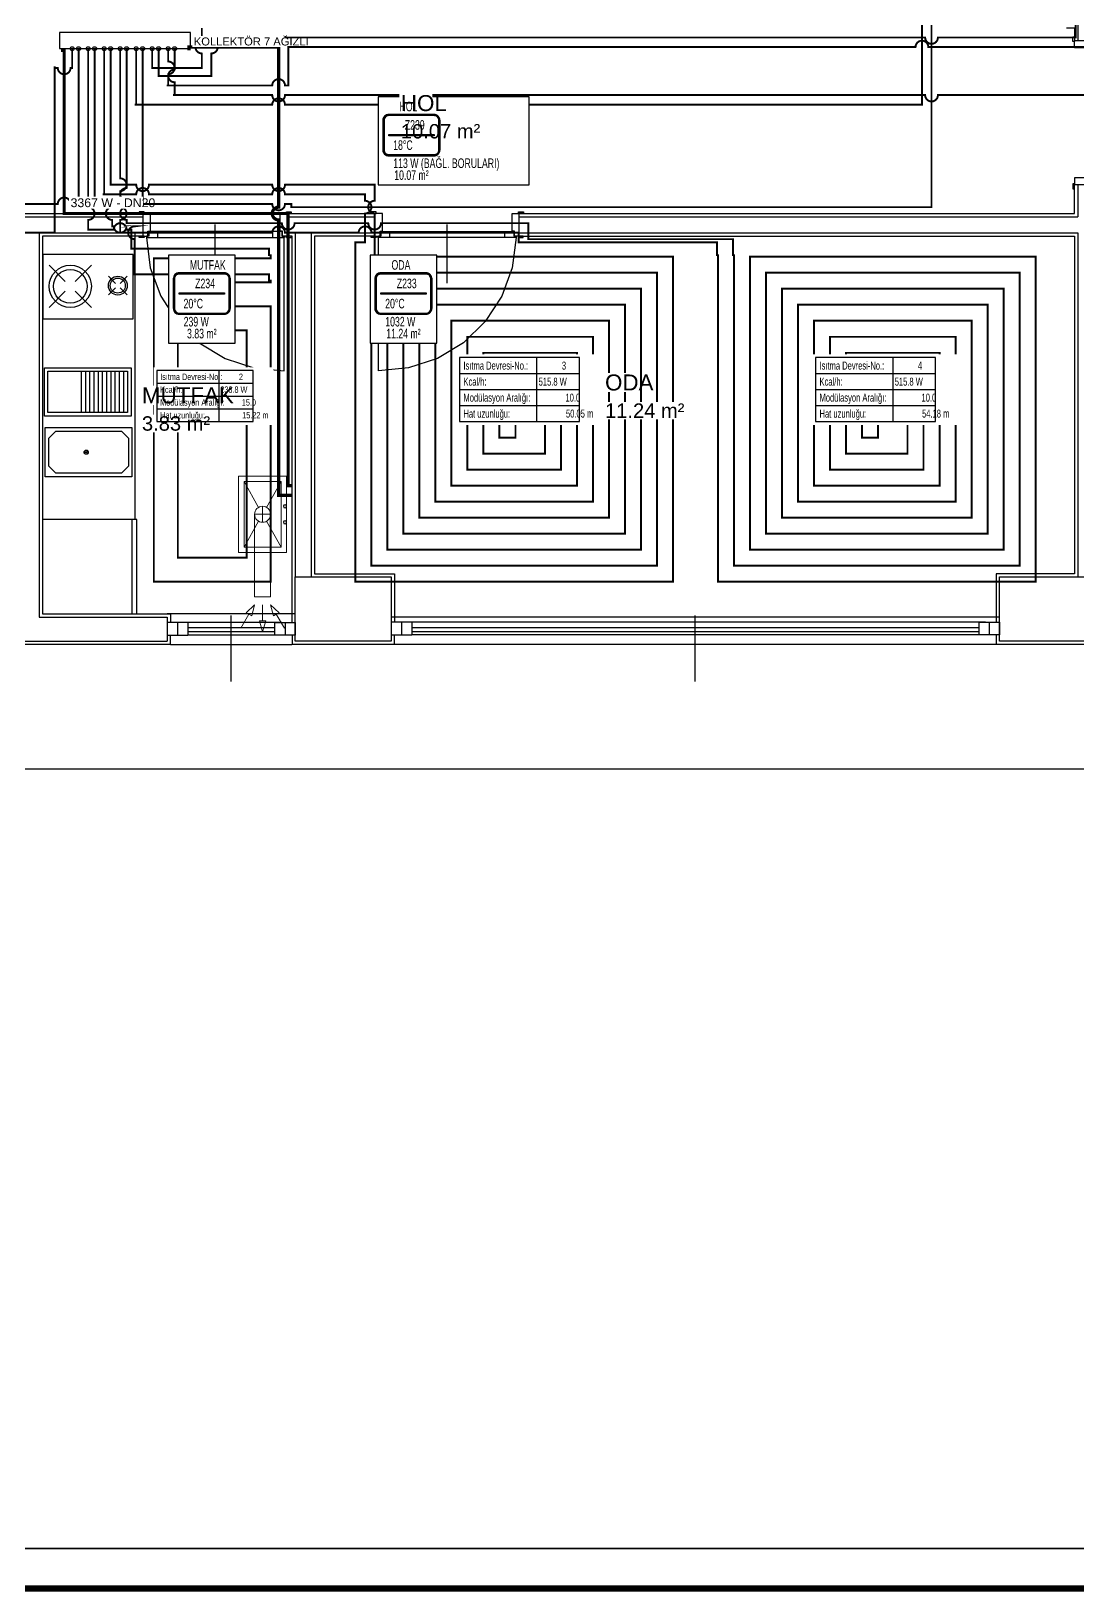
# Model space of a CAD drawing. Header units: centimetres. Extents: x -3952 to 26292, y -15092 to -10712.
# Drawn here: x 13912 to 14566, y -15052 to -14077 of the extents above; entities that cross this region are included whole.
import ezdxf
from ezdxf.enums import TextEntityAlignment as Align

# ---------------------------------------------------------------- set-up
doc = ezdxf.new("R2010")
doc.units = ezdxf.units.CM
doc.linetypes.add('ISITMA DONUS HATTI', pattern=[26, 20, -6])
for name, color, linetype in [('MD-YUK-BIRIMI', 7, 'Continuous'), ('MIMARI', 8, 'Continuous'), ('MIMARI-KOLON', 8, 'Continuous'), ('MIMARI-YAZI', 8, 'Continuous'), ('MTY-ISIKAYBIMAHAL', 2, 'Continuous'), ('MTY-ISITMA-DONUS-BORU', 30, 'ISITMA DONUS HATTI'), ('MTY-ISITMA-GIDIS-BORU', 10, 'Continuous'), ('MTY-KOLLETOR', 7, 'Continuous'), ('MTY-PAFTA', 7, 'Continuous'), ('MTY-PEX-BORU', 1, 'Continuous'), ('MTY-RADYATÖR', 7, 'Continuous'), ('MTY-TEFRIS', 15, 'Continuous'), ('STM-ISITMA-CAP', 41, 'Continuous')]:
    doc.layers.add(name, color=color, linetype=linetype)
doc.layers.add('ROTAS-PAFTA-SINIRI', color=8, linetype='Continuous', plot=False)
doc.styles.add('MTYCAPLT', font='arial.ttf', dxfattribs={"width": 0.65, "height": 1})
doc.styles.add('ROTAS', font='arial.ttf')

# ---------------------------------------------------------------- blocks, each defined once
blk = doc.blocks.new('ROTAS_PAFTA')
blk.add_lwpolyline([(0, 0), (1, 0), (1, 1), (0, 1)], close=True)
blk = doc.blocks.new('MTY-RADYATOR MAHAL')
at = {"layer": 'MTY-ISIKAYBIMAHAL', "color": 2}
for points in [[(-35.7, 18.4), (-35.7, -18.4, 0.414214), (-28.2, -25.9), (28.2, -25.9, 0.414214), (35.7, -18.4), (35.7, 18.4, 0.414214), (28.2, 25.9), (-28.2, 25.9, 0.414214)], [(-34.2, 18.4), (-34.2, -18.4, 0.414214), (-28.2, -24.4), (28.2, -24.4, 0.414214), (34.2, -18.4), (34.2, 18.4, 0.414214), (28.2, 24.4), (-28.2, 24.4, 0.414214)]]:
    blk.add_lwpolyline(points, format="xyb", close=True, dxfattribs=at)
at = {"layer": 'MTY-ISIKAYBIMAHAL', "color": 4}
for points in [[(-35.2, 18.4), (-35.2, -18.4, 0.414214), (-28.2, -25.4), (28.2, -25.4, 0.414214), (35.2, -18.4), (35.2, 18.4, 0.414214), (28.2, 25.4), (-28.2, 25.4, 0.414214)], [(-34.7, 18.4), (-34.7, -18.4, 0.414214), (-28.2, -24.9), (28.2, -24.9, 0.414214), (34.7, -18.4), (34.7, 18.4, 0.414214), (28.2, 24.9), (-28.2, 24.9, 0.414214)]]:
    blk.add_lwpolyline(points, format="xyb", close=True, dxfattribs=at)
at = {"layer": 'MTY-ISIKAYBIMAHAL', "color": 2}
blk.add_lwpolyline([(-28.2, 0.8), (28.2, 0.8), (28.2, -0.8), (-28.2, -0.8)], close=True, dxfattribs=at)
at = {"layer": 'MTY-ISIKAYBIMAHAL', "color": 1, "style": 'MTYCAPLT', "width": 0.65}
for tag, p in [('MAHAL_001', (-14.9, 29.8)), ('NO_001', (-8.3, 6.7))]:
    blk.add_attdef(tag, p, '', height=12, rotation=360, dxfattribs=at)
at = {"layer": 'MTY-ISIKAYBIMAHAL', "color": 4, "style": 'MTYCAPLT', "width": 0.65}
for tag, p in [('DERECE_001', (-22.8, -18.5)), ('ISIKAYBI_001', (-22.7, -41.1))]:
    blk.add_attdef(tag, p, '', height=12, rotation=360, dxfattribs=at)
blk.add_attdef('ALAN', text='', height=12, rotation=360, dxfattribs=at).set_placement((0, -50), align=Align.MIDDLE_CENTER)
blk = doc.blocks.new('MTY-ETIKET')
at = {"layer": 'MTY-RADYATÖR'}
for p, q in [((2.69, 0), (2.69, 8)), ((-7, 6), (8, 6)), ((-7, 4), (8, 4)), ((-7, 2), (8, 2))]:
    blk.add_line(p, q, dxfattribs=at)
blk.add_lwpolyline([(8, 0), (8, 8), (-7, 8), (-7, 0)], close=True, dxfattribs=at)
at = {"layer": 'MTY-RADYATÖR', "style": 'MTYCAPLT', "width": 0.65}
for s, p in [('Isıtma Devresi-No.:', (-6.5, 7)), ('Kcal/h:', (-6.5, 5)), ('Modülasyon Aralığı:', (-6.5, 3)), ('Hat uzunluğu:', (-6.5, 1))]:
    blk.add_text(s, height=1, rotation=360, dxfattribs=at).set_placement(p, align=Align.MIDDLE_LEFT)
for tag, p in [('NO1_001', (5.8, 6.5)), ('AR_001', (6.25, 2.5)), ('UZ_001', (6.31, 0.51))]:
    blk.add_attdef(tag, p, '', height=1, rotation=360, dxfattribs=at)
at = {"layer": 'MTY-RADYATÖR', "color": 2, "style": 'MTYCAPLT', "width": 0.65}
for tag, p in [('BORU_001', (-7.07, 4.59)), ('YER_001', (2.9, 4.5))]:
    blk.add_attdef(tag, p, '', height=1, dxfattribs=at)
blk = doc.blocks.new('KOMBI1')
at = {"layer": 'MTY-TEFRIS', "color": 1, "lineweight": 20, "ltscale": 40}
for p, q in [((19.54, 17.48), (3.41, 26.62)), ((23.89, 20.02), (23.89, 10.02)), ((44.36, 26.62), (28.24, 17.48)), ((19.54, 12.55), (3.41, 3.41)), ((18.89, 15.02), (28.89, 15.02)), ((44.36, 3.41), (28.24, 12.55))]:
    blk.add_line(p, q, dxfattribs=at)
at = {"layer": 'MTY-TEFRIS', "color": 7, "lineweight": 20, "ltscale": 40}
for p, q in [((23.89, 20.02), (75.34, 20.02)), ((75.34, 20.02), (75.34, 10.02)), ((85.36, 25.29), (80.34, 20.02)), ((87.39, 21.84), (80.34, 20.02)), ((86.37, 23.56), (85.36, 25.29)), ((94.99, 28.63), (86.37, 23.56)), ((86.37, 23.56), (87.39, 21.84)), ((23.89, 10.02), (75.34, 10.02)), ((80.34, 15.02), (90.34, 15.02)), ((87.39, 8.19), (80.34, 10.02)), ((85.36, 4.74), (80.34, 10.02)), ((90.34, 15.02), (90.34, 17.02)), ((90.34, 17.02), (97.34, 15.02)), ((90.34, 15.02), (90.34, 13.02)), ((90.34, 13.02), (97.34, 15.02)), ((86.37, 6.47), (85.36, 4.74)), ((86.37, 6.47), (87.39, 8.19)), ((94.99, 1.4), (86.37, 6.47))]:
    blk.add_line(p, q, dxfattribs=at)
blk.add_lwpolyline([(0, 0), (47.77, 0), (47.77, 30.03), (0, 30.03)], close=True, dxfattribs=at)
at = {"layer": 'MTY-TEFRIS', "color": 1, "lineweight": 20, "ltscale": 40}
blk.add_lwpolyline([(3.41, 3.41), (44.36, 3.41), (44.36, 26.62), (3.41, 26.62)], close=True, dxfattribs=at)
at = {"layer": 'MTY-TEFRIS', "color": 7, "lineweight": 20, "ltscale": 40}
blk.add_circle((23.89, 15.02), 5, dxfattribs=at)
at = {"layer": 'MTY-TEFRIS', "color": 3, "ltscale": 10}
blk.add_circle((18.89, 1), 1, dxfattribs=at)
at = {"layer": 'MTY-TEFRIS', "color": 1, "ltscale": 10}
blk.add_circle((28.89, 1), 1, dxfattribs=at)
at = {"layer": 'MD-YUK-BIRIMI', "color": 3, "style": 'MTYCAPLT', "width": 0.65}
for tag, p in [('SOCP_001', (17.6, -0.5)), ('SO_001', (18.23, 0.5))]:
    blk.add_attdef(tag, p, '', height=1, dxfattribs=at)
at = {"layer": 'MD-YUK-BIRIMI', "color": 1, "style": 'MTYCAPLT', "width": 0.65}
for tag, p in [('SCCP_001', (27.63, -0.5)), ('SC_001', (28.25, 0.5))]:
    blk.add_attdef(tag, p, '', height=1, dxfattribs=at)

msp = doc.modelspace()

# ---------------------------------------------------------------- linework, layer by layer
at = {"layer": 'MIMARI'}
for p, q in [((14566.39, -14073.05), (14566.39, -14083.05)), ((14563.26, -14080.53), (14564.39, -14080.53)), ((14563.26, -14083.61), (14563.26, -14080.53)), ((14564.39, -14083.61), (14563.26, -14083.61)), ((14564.39, -14080.53), (14564.39, -14083.61)), ((14564.39, -14087.51), (14564.39, -14083.05)), ((14578.39, -14083.05), (14564.39, -14083.05)), ((14575.42, -14087.51), (14564.39, -14087.51)), ((14564.39, -14172.49), (14563.26, -14172.49)), ((14563.26, -14172.49), (14563.26, -14175.58)), ((14564.39, -14168.6), (14564.39, -14173.05)), ((14575.42, -14168.6), (14564.39, -14168.6)), ((14564.39, -14175.58), (14564.39, -14172.49)), ((14578.39, -14173.05), (14564.39, -14173.05)), ((14566.39, -14173.05), (14566.39, -14193.05)), ((14563.26, -14175.58), (14564.39, -14175.58)), ((13907.39, -14193.05), (13982.39, -14193.05)), ((13979.87, -14189.92), (13979.87, -14191.05)), ((13982.96, -14189.92), (13979.87, -14189.92)), ((13979.87, -14191.05), (13982.96, -14191.05)), ((13986.85, -14191.05), (13982.39, -14191.05)), ((13982.39, -14205.05), (13982.39, -14191.05)), ((13982.39, -14203.05), (13982.39, -14193.05)), ((13982.96, -14191.05), (13982.96, -14189.92)), ((13986.85, -14202.08), (13986.85, -14191.05)), ((14067.94, -14191.05), (14072.39, -14191.05)), ((14067.94, -14202.08), (14067.94, -14191.05)), ((14071.83, -14191.05), (14071.83, -14189.92)), ((14071.83, -14189.92), (14074.92, -14189.92)), ((14074.92, -14191.05), (14071.83, -14191.05)), ((14072.39, -14205.05), (14072.39, -14191.05)), ((14072.39, -14193.05), (14127.39, -14193.05)), ((14072.39, -14203.05), (14072.39, -14193.05)), ((14074.92, -14189.92), (14074.92, -14191.05)), ((14124.87, -14189.92), (14124.87, -14191.05)), ((14127.96, -14189.92), (14124.87, -14189.92)), ((14124.87, -14191.05), (14127.96, -14191.05)), ((14131.85, -14191.05), (14127.39, -14191.05)), ((14127.39, -14205.05), (14127.39, -14191.05)), ((14127.39, -14203.05), (14127.39, -14193.05)), ((14127.96, -14191.05), (14127.96, -14189.92)), ((14131.85, -14202.08), (14131.85, -14191.05)), ((14212.94, -14191.05), (14217.39, -14191.05)), ((14212.94, -14202.08), (14212.94, -14191.05)), ((14216.83, -14191.05), (14216.83, -14189.92)), ((14216.83, -14189.92), (14219.92, -14189.92)), ((14219.92, -14191.05), (14216.83, -14191.05)), ((14217.39, -14205.05), (14217.39, -14191.05)), ((14217.39, -14193.05), (14566.39, -14193.05)), ((14217.39, -14203.05), (14217.39, -14193.05)), ((14219.92, -14189.92), (14219.92, -14191.05)), ((13917.39, -14203.05), (13982.39, -14203.05)), ((13917.39, -14203.05), (13917.39, -14443.05)), ((13977.39, -14382.05), (13977.39, -14203.05)), ((13985.36, -14205.05), (13985.36, -14202.08)), ((13985.36, -14202.08), (13986.85, -14202.08)), ((14068.91, -14202.22), (13985.88, -14202.22)), ((13985.88, -14202.22), (13985.88, -14205.11)), ((13991.45, -14206.04), (13991.45, -14202.22)), ((14027.39, -14234.5), (14027.39, -14197.81)), ((14063.34, -14206.04), (14063.34, -14202.22)), ((14069.42, -14202.08), (14067.94, -14202.08)), ((14068.91, -14202.22), (14068.91, -14205.11)), ((14069.42, -14205.05), (14069.42, -14202.08)), ((14072.39, -14203.05), (14077.39, -14203.05)), ((14077.39, -14203.05), (14077.39, -14418.05)), ((14087.39, -14203.05), (14127.39, -14203.05)), ((14087.39, -14203.05), (14087.39, -14418.05)), ((14130.36, -14202.08), (14131.85, -14202.08)), ((14130.36, -14205.05), (14130.36, -14202.08)), ((14130.88, -14202.22), (14213.91, -14202.22)), ((14130.88, -14202.22), (14130.88, -14205.11)), ((14136.45, -14206.04), (14136.45, -14202.22)), ((14172.39, -14234.5), (14172.39, -14197.81)), ((14208.34, -14206.04), (14208.34, -14202.22)), ((14214.42, -14202.08), (14212.94, -14202.08)), ((14213.91, -14202.22), (14213.91, -14205.11)), ((14214.42, -14205.05), (14214.42, -14202.08)), ((14217.39, -14203.05), (14566.39, -14203.05)), ((14566.39, -14203.05), (14566.39, -14418.2)), ((13979.92, -14205.05), (13982.96, -14205.05)), ((13979.92, -14206.02), (13979.92, -14205.05)), ((13982.96, -14206.02), (13979.92, -14206.02)), ((13982.39, -14205.05), (13985.36, -14205.05)), ((13982.96, -14205.05), (13982.96, -14206.02)), ((13984.38, -14205.05), (13984.38, -14206.04)), ((13985.88, -14205.11), (13984.38, -14205.11)), ((13984.38, -14206.04), (14070.41, -14206.04)), ((14068.91, -14205.11), (14070.41, -14205.11)), ((14072.39, -14205.05), (14069.42, -14205.05)), ((14070.41, -14205.05), (14070.41, -14206.04)), ((14070.41, -14289.22), (14070.41, -14206.04)), ((14074.87, -14205.05), (14071.83, -14205.05)), ((14071.83, -14205.05), (14071.83, -14206.02)), ((14071.83, -14206.02), (14074.87, -14206.02)), ((14074.87, -14206.02), (14074.87, -14205.05)), ((14124.92, -14205.05), (14127.96, -14205.05)), ((14124.92, -14206.02), (14124.92, -14205.05)), ((14127.96, -14206.02), (14124.92, -14206.02)), ((14127.39, -14205.05), (14130.36, -14205.05)), ((14127.96, -14205.05), (14127.96, -14206.02)), ((14129.38, -14205.05), (14129.38, -14206.04)), ((14130.88, -14205.11), (14129.38, -14205.11)), ((14215.41, -14206.04), (14129.38, -14206.04)), ((14129.38, -14289.22), (14129.38, -14206.04)), ((14213.91, -14205.11), (14215.41, -14205.11)), ((14217.39, -14205.05), (14214.42, -14205.05)), ((14215.41, -14205.05), (14215.41, -14206.04)), ((14219.87, -14205.05), (14216.83, -14205.05)), ((14216.83, -14205.05), (14216.83, -14206.02)), ((14216.83, -14206.02), (14219.87, -14206.02)), ((14219.87, -14206.02), (14219.87, -14205.05)), ((13923.61, -14223.27), (13933.7, -14233.36)), ((13939.92, -14233.36), (13950.01, -14223.27)), ((13960.67, -14230.17), (13965.14, -14234.65)), ((13967.9, -14234.65), (13972.38, -14230.17)), ((13923.61, -14249.67), (13933.7, -14239.58)), ((13939.92, -14239.58), (13950.01, -14249.67)), ((13960.67, -14241.88), (13965.14, -14237.41)), ((13967.9, -14237.41), (13972.38, -14241.88)), ((13920.67, -14287.3), (13974.87, -14287.3)), ((13920.67, -14317.49), (13920.67, -14287.3)), ((13922.87, -14289.5), (13972.67, -14289.5)), ((13922.87, -14315.29), (13922.87, -14289.5)), ((13943.63, -14289.5), (13943.63, -14315.29)), ((13946.27, -14289.5), (13946.27, -14315.29)), ((13948.91, -14289.5), (13948.91, -14315.29)), ((13951.55, -14289.5), (13951.55, -14315.29)), ((13954.19, -14289.5), (13954.19, -14315.29)), ((13956.83, -14289.5), (13956.83, -14315.29)), ((13959.47, -14289.5), (13959.47, -14315.29)), ((13962.11, -14289.5), (13962.11, -14315.29)), ((13964.75, -14289.5), (13964.75, -14315.29)), ((13967.39, -14289.5), (13967.39, -14315.29)), ((13970.03, -14289.5), (13970.03, -14315.29)), ((13972.67, -14289.5), (13972.67, -14315.29)), ((13974.87, -14287.3), (13974.87, -14317.49)), ((13974.87, -14317.49), (13920.67, -14317.49)), ((13972.67, -14315.29), (13922.87, -14315.29)), ((13921.15, -14355.49), (13921.15, -14324.69)), ((13921.15, -14324.69), (13975.35, -14324.69)), ((13975.35, -14324.69), (13975.35, -14355.49)), ((13947.91, -14339.46), (13945.59, -14340.71)), ((13945.59, -14339.46), (13947.91, -14340.71)), ((13975.35, -14355.49), (13921.15, -14355.49)), ((13978.39, -14382.05), (13919.39, -14382.05)), ((13919.39, -14382.05), (13919.39, -14441.05)), ((13975.33, -14382.05), (13975.33, -14441.05)), ((13978.39, -14441.05), (13978.39, -14382.05)), ((13917.39, -14443.05), (13997.39, -14443.05)), ((13919.39, -14441.05), (13978.39, -14441.05)), ((13919.39, -14441.05), (13978.39, -14441.05)), ((14077.25, -14441.05), (13997.39, -14441.05)), ((13997.39, -14443.05), (13997.39, -14458.05)), ((14003.79, -14446.41), (14003.79, -14454.33)), ((14010.26, -14446.41), (14010.26, -14454.33)), ((14068.72, -14446.41), (14010.26, -14446.41)), ((14037.31, -14483.36), (14037.31, -14442.19)), ((14064.52, -14446.41), (14064.53, -14454.33)), ((14071, -14446.41), (14071, -14454.33)), ((14517.25, -14443.05), (14137.39, -14443.05)), ((14143.79, -14446.34), (14143.79, -14454.26)), ((14150.26, -14446.34), (14150.26, -14454.26)), ((14508.72, -14446.34), (14150.26, -14446.34)), ((14327.31, -14483.29), (14327.31, -14442.12)), ((14504.52, -14446.34), (14504.52, -14454.26)), ((14511, -14446.34), (14511, -14454.26)), ((14064.53, -14449.88), (14010.26, -14449.88)), ((14010.26, -14452.1), (14064.53, -14452.11)), ((14064.53, -14454.33), (14010.26, -14454.33)), ((14504.52, -14449.81), (14150.26, -14449.81)), ((14150.26, -14452.03), (14504.52, -14452.04)), ((14504.52, -14454.27), (14150.26, -14454.26)), ((13832.39, -14458.05), (13997.39, -14458.05)), ((13999.39, -14460.12), (14075.22, -14460.12)), ((14139.39, -14460.05), (14515.22, -14460.05))]:
    msp.add_line(p, q, dxfattribs=at)
for points in [[(14559.39, -14075.05), (14564.39, -14075.05), (14564.39, -14083.05)], [(14217.39, -14191.05), (14564.39, -14191.05), (14564.39, -14173.05)], [(13897.39, -14221.05), (13905.39, -14221.05), (13905.39, -14191.05), (13982.39, -14191.05)], [(14072.39, -14191.05), (14127.39, -14191.05)], [(13982.96, -14205.05), (13919.39, -14205.05), (13919.39, -14441.05), (13999.39, -14441.05), (13999.4, -14446.41)], [(13984.38, -14206.04), (13986.79, -14224.85), (13993.33, -14242.64), (14003.68, -14258.53), (14017.31, -14271.7), (14033.53, -14281.51), (14051.53, -14287.45), (14070.41, -14289.22)], [(14071.33, -14205.64), (14070.73, -14205.64), (14071.33, -14205.64)], [(14075.39, -14446.41), (14075.39, -14205.05), (14072.39, -14205.05)], [(14127.39, -14205.05), (14089.39, -14205.05), (14089.39, -14416.05), (14139.39, -14416.05), (14139.41, -14446.34)], [(14128.46, -14205.64), (14129.06, -14205.64), (14128.46, -14205.64)], [(14215.41, -14206.04), (14213, -14224.85), (14206.46, -14242.64), (14196.11, -14258.53), (14182.48, -14271.7), (14166.26, -14281.51), (14148.25, -14287.45), (14129.38, -14289.22)], [(14217.39, -14205.05), (14564.39, -14205.05), (14564.39, -14416.05), (14515.39, -14416.05), (14515.39, -14446.34)], [(13976.09, -14216.64), (13919.56, -14216.64), (13919.56, -14256.69), (13976.09, -14256.69), (13976.09, -14216.64)], [(13968.75, -14353.29), (13927.75, -14353.29), (13923.35, -14348.89), (13923.35, -14331.29), (13927.75, -14326.89), (13968.75, -14326.89), (13973.15, -14331.29), (13973.15, -14348.89), (13968.75, -14353.29)], [(14010.26, -14446.41), (13997.39, -14446.41), (13997.39, -14454.33), (14010.26, -14454.33)], [(14064.52, -14446.41), (14077.39, -14446.41), (14077.39, -14454.33), (14064.53, -14454.33)], [(14150.26, -14446.34), (14137.39, -14446.34), (14137.39, -14454.26), (14150.26, -14454.26)], [(14504.52, -14446.34), (14517.39, -14446.34), (14517.39, -14454.26), (14504.52, -14454.26)], [(13830.39, -14454.33), (13830.39, -14460.05), (13999.39, -14460.05), (13999.39, -14454.33)], [(14075.39, -14454.33), (14075.39, -14460.05), (14139.39, -14460.05), (14139.39, -14454.26)], [(14515.39, -14454.26), (14515.39, -14460.05), (14579.39, -14460.05), (14579.39, -14454.26)], [(14852.42, -14458.05), (14850.6, -14538.05), (13752.39, -14538.05), (13752.39, -14458.05)]]:
    msp.add_lwpolyline(points, dxfattribs=at)
for centre, radius in [((13936.81, -14236.47), 13.2), ((13936.81, -14236.47), 10.56), ((13966.52, -14236.03), 5.86), ((13966.52, -14236.03), 4.68), ((13946.75, -14340.09), 1.32)]:
    msp.add_circle(centre, radius, dxfattribs=at)
at = {"layer": 'MIMARI-KOLON'}
for points in [[(14077.39, -14418.05), (14137.39, -14418.05), (14137.39, -14458.05), (14077.39, -14458.05), (14077.39, -14418.05)], [(14517.39, -14418.05), (14577.39, -14418.05), (14577.39, -14458.05), (14517.39, -14458.05), (14517.39, -14418.05)]]:
    msp.add_lwpolyline(points, dxfattribs=at)
at = {"layer": 'MTY-ISITMA-DONUS-BORU', "const_width": 2}
msp.add_lwpolyline([(14075.52, -14367), (14067, -14367), (14067, -14195), (14065.96, -14194.86), (14065, -14194.46), (14064.17, -14193.83), (14063.54, -14193), (14063.14, -14192.04), (14063, -14191), (14063.14, -14189.96), (14063.54, -14189), (14064.17, -14188.17), (14065, -14187.54), (14065.96, -14187.14), (14067, -14187), (14067, -14087), (14011, -14087), (14011, -14088), (14010, -14088)], dxfattribs=at)
at = {"layer": 'MTY-ISITMA-GIDIS-BORU', "const_width": 2}
msp.add_lwpolyline([(14075.52, -14361), (14073, -14361), (14073, -14191), (13933, -14191), (13933, -14089), (13932, -14089), (13932, -14088)], dxfattribs=at)
at = {"layer": 'MTY-KOLLETOR'}
msp.add_lwpolyline([(13930, -14088), (14012, -14088), (14012, -14078), (13930, -14078)], close=True, dxfattribs=at)
for centre in [(13938, -14088), (13942, -14088), (13948, -14088), (13952, -14088), (13958, -14088), (13962, -14088), (13968, -14088), (13972, -14088), (13978, -14088), (13982, -14088), (13988, -14088), (13992, -14088), (13998, -14088), (14002, -14088)]:
    msp.add_circle(centre, 1.2, dxfattribs=at)
at = {"layer": 'MTY-PAFTA'}
for points, const_width in [([(11400, -15050), (15200, -15050), (15200, -13100), (11400, -13100)], 4), ([(11425, -15025), (15175, -15025), (15175, -13125), (11425, -13125)], 1)]:
    msp.add_lwpolyline(points, close=True, dxfattribs=dict(at, const_width=const_width))
at = {"layer": 'MTY-PEX-BORU', "const_width": 1.2}
for points in [[(14475, -14021), (14475, -14187), (14075, -14187), (14075, -14185), (14071, -14185), (14070.86, -14186.04), (14070.46, -14187), (14069.83, -14187.83), (14069, -14188.46), (14068.04, -14188.86), (14067, -14189), (14065.96, -14188.86), (14065, -14188.46), (14064.17, -14187.83), (14063.54, -14187), (14063.14, -14186.04), (14063, -14185), (13982, -14185), (13982, -14099), (13982, -14100), (13982, -14088)], [(13978, -14088), (13978, -14123), (13977, -14123), (14063, -14123), (14063.14, -14121.96), (14063.54, -14121), (14064.17, -14120.17), (14065, -14119.54), (14065.96, -14119.14), (14067, -14119), (14068.04, -14119.14), (14069, -14119.54), (14069.83, -14120.17), (14070.46, -14121), (14070.86, -14121.96), (14071, -14123), (14469, -14123), (14469, -14033)], [(14565, -14065), (14565, -14081), (14479, -14081), (14478.86, -14082.04), (14478.46, -14083), (14477.83, -14083.83), (14477, -14084.46), (14476.04, -14084.86), (14475, -14085), (14473.96, -14084.86), (14473, -14084.46), (14472.17, -14083.83), (14471.54, -14083), (14471.14, -14082.04), (14471, -14081), (14025, -14081), (14025, -14083), (14026.04, -14083.14), (14027, -14083.54), (14027.83, -14084.17), (14028.46, -14085), (14028.86, -14085.96), (14029, -14087), (14028.86, -14088.04), (14028.46, -14089), (14027.83, -14089.83), (14027, -14090.46), (14026.04, -14090.86), (14025, -14091), (14025, -14105), (13992, -14105), (13992, -14088)], [(13988, -14088), (13988, -14100), (14019, -14100), (14019, -14091), (14017.96, -14090.86), (14017, -14090.46), (14016.17, -14089.83), (14015.54, -14089), (14015.14, -14088.04), (14015, -14087), (14015.14, -14085.96), (14015.54, -14085), (14016.17, -14084.17), (14017, -14083.54), (14017.96, -14083.14), (14019, -14083), (14019, -14075)], [(13998, -14088), (13998, -14096), (13999.04, -14096.14), (14000, -14096.54), (14000.83, -14097.17), (14001.46, -14098), (14001.86, -14098.96), (14002, -14100), (14001.86, -14101.04), (14001.46, -14102), (14000.83, -14102.83), (14000, -14103.46), (13999.04, -14103.86), (13998, -14104), (13998, -14111), (13997, -14111), (14063, -14111), (14063.14, -14109.96), (14063.54, -14109), (14064.17, -14108.17), (14065, -14107.54), (14065.96, -14107.14), (14067, -14107), (14068.04, -14107.14), (14069, -14107.54), (14069.83, -14108.17), (14070.46, -14109), (14070.86, -14109.96), (14071, -14111), (14073, -14111), (14073, -14087), (14465, -14087), (14465.14, -14085.96), (14465.54, -14085), (14466.17, -14084.17), (14467, -14083.54), (14467.96, -14083.14), (14469, -14083), (14470.04, -14083.14), (14471, -14083.54), (14471.83, -14084.17), (14472.46, -14085), (14472.86, -14085.96), (14473, -14087), (14589, -14087)], [(13801, -14185), (13929, -14185), (13929.14, -14183.96), (13929.54, -14183), (13930.17, -14182.17), (13931, -14181.54), (13931.96, -14181.14), (13933, -14181), (13934.04, -14181.14), (13935, -14181.54), (13935.83, -14182.17), (13936.46, -14183), (13936.86, -14183.96), (13937, -14185), (13942, -14185), (13942, -14088)], [(13938, -14088), (13938, -14100), (13937, -14100), (13936.86, -14101.04), (13936.46, -14102), (13935.83, -14102.83), (13935, -14103.46), (13934.04, -14103.86), (13933, -14104), (13931.96, -14103.86), (13931, -14103.46), (13930.17, -14102.83), (13929.54, -14102), (13929.14, -14101.04), (13929, -14100), (13927, -14100), (13927, -14099), (13927, -14203), (13811, -14203)], [(13948, -14088), (13948, -14187), (13949.04, -14187.14), (13950, -14187.54), (13950.83, -14188.17), (13951.46, -14189), (13951.86, -14189.96), (13952, -14191), (13951.86, -14192.04), (13951.46, -14193), (13950.83, -14193.83), (13950, -14194.46), (13949.04, -14194.86), (13948, -14195), (13948, -14201), (13964, -14201), (13964.14, -14199.96), (13964.54, -14199), (13965.17, -14198.17), (13966, -14197.54), (13966.96, -14197.14), (13968, -14197), (13969.04, -14197.14), (13970, -14197.54), (13970.83, -14198.17), (13971.46, -14199), (13971.86, -14199.96), (13972, -14201), (13975, -14201), (13975, -14213), (14061, -14213), (14061, -14217), (14062, -14217), (14062, -14219), (13989, -14219), (13989, -14421), (14062, -14421), (14062, -14249), (14019, -14249), (14019, -14264), (14047, -14264), (14047, -14406), (14004, -14406), (14004, -14234), (14062, -14234), (14062, -14233), (14061, -14233), (14061, -14229), (13977, -14229), (13977, -14207), (13975.96, -14206.86), (13975, -14206.46), (13974.17, -14205.83), (13973.54, -14205), (13973.14, -14204.04), (13973, -14203), (13973.14, -14201.96), (13973.54, -14201), (13974.17, -14200.17), (13975, -14199.54), (13975.96, -14199.14), (13977, -14199), (13972, -14199), (13971.86, -14200.04), (13971.46, -14201), (13970.83, -14201.83), (13970, -14202.46), (13969.04, -14202.86), (13968, -14203), (13966.96, -14202.86), (13966, -14202.46), (13965.17, -14201.83), (13964.54, -14201), (13964.14, -14200.04), (13964, -14199), (13963, -14199), (13963, -14195), (13961.96, -14194.86), (13961, -14194.46), (13960.17, -14193.83), (13959.54, -14193), (13959.14, -14192.04), (13959, -14191), (13959.14, -14189.96), (13959.54, -14189), (13960.17, -14188.17), (13961, -14187.54), (13961.96, -14187.14), (13963, -14187), (13963, -14185), (13952, -14185), (13952, -14088)], [(13958, -14088), (13958, -14179), (13957, -14179), (13978, -14179), (13978.14, -14177.96), (13978.54, -14177), (13979.17, -14176.17), (13980, -14175.54), (13980.96, -14175.14), (13982, -14175), (13983.04, -14175.14), (13984, -14175.54), (13984.83, -14176.17), (13985.46, -14177), (13985.86, -14177.96), (13986, -14179), (14063, -14179), (14063.14, -14177.96), (14063.54, -14177), (14064.17, -14176.17), (14065, -14175.54), (14065.96, -14175.14), (14067, -14175), (14068.04, -14175.14), (14069, -14175.54), (14069.83, -14176.17), (14070.46, -14177), (14070.86, -14177.96), (14071, -14179), (14121, -14179), (14121, -14183), (14122.04, -14183.14), (14123, -14183.54), (14123.83, -14184.17), (14124.46, -14185), (14124.86, -14185.96), (14125, -14187), (14124.86, -14188.04), (14124.46, -14189), (14123.83, -14189.83), (14123, -14190.46), (14122.04, -14190.86), (14121, -14191), (14121, -14209), (14115, -14209), (14115, -14218), (14115, -14421), (14313.5, -14421), (14313.5, -14218), (14135, -14218), (14135, -14401), (14293.5, -14401), (14293.5, -14238), (14155, -14238), (14155, -14381), (14273.5, -14381), (14273.5, -14258), (14175, -14258), (14175, -14361), (14253.5, -14361), (14253.5, -14278), (14195, -14278), (14195, -14341), (14233.5, -14341), (14233.5, -14298), (14215, -14298), (14215, -14331), (14205, -14331), (14205, -14288), (14243.5, -14288), (14243.5, -14351), (14185, -14351), (14185, -14268), (14263.5, -14268), (14263.5, -14371), (14165, -14371), (14165, -14248), (14283.5, -14248), (14283.5, -14391), (14145, -14391), (14145, -14228), (14303.5, -14228), (14303.5, -14411), (14125, -14411), (14125, -14218), (14125, -14219), (14127, -14219), (14127, -14191), (14125.96, -14190.86), (14125, -14190.46), (14124.17, -14189.83), (14123.54, -14189), (14123.14, -14188.04), (14123, -14187), (14123.14, -14185.96), (14123.54, -14185), (14124.17, -14184.17), (14125, -14183.54), (14125.96, -14183.14), (14127, -14183), (14127, -14173), (14071, -14173), (14070.86, -14174.04), (14070.46, -14175), (14069.83, -14175.83), (14069, -14176.46), (14068.04, -14176.86), (14067, -14177), (14065.96, -14176.86), (14065, -14176.46), (14064.17, -14175.83), (14063.54, -14175), (14063.14, -14174.04), (14063, -14173), (13986, -14173), (13985.86, -14174.04), (13985.46, -14175), (13984.83, -14175.83), (13984, -14176.46), (13983.04, -14176.86), (13982, -14177), (13980.96, -14176.86), (13980, -14176.46), (13979.17, -14175.83), (13978.54, -14175), (13978.14, -14174.04), (13978, -14173), (13962, -14173), (13962, -14099), (13962, -14100), (13962, -14088)], [(13968, -14088), (13968, -14169), (13969.04, -14169.14), (13970, -14169.54), (13970.83, -14170.17), (13971.46, -14171), (13971.86, -14171.96), (13972, -14173), (13971.86, -14174.04), (13971.46, -14175), (13970.83, -14175.83), (13970, -14176.46), (13969.04, -14176.86), (13968, -14177), (13968, -14187), (13969.04, -14187.14), (13970, -14187.54), (13970.83, -14188.17), (13971.46, -14189), (13971.86, -14189.96), (13972, -14191), (13971.86, -14192.04), (13971.46, -14193), (13970.83, -14193.83), (13970, -14194.46), (13969.04, -14194.86), (13968, -14195), (13968, -14203), (14063, -14203), (14063.14, -14201.96), (14063.54, -14201), (14064.17, -14200.17), (14065, -14199.54), (14065.96, -14199.14), (14067, -14199), (14068.04, -14199.14), (14069, -14199.54), (14069.83, -14200.17), (14070.46, -14201), (14070.86, -14201.96), (14071, -14203), (14117, -14203), (14117.14, -14201.96), (14117.54, -14201), (14118.17, -14200.17), (14119, -14199.54), (14119.96, -14199.14), (14121, -14199), (14122.04, -14199.14), (14123, -14199.54), (14123.83, -14200.17), (14124.46, -14201), (14124.86, -14201.96), (14125, -14203), (14217, -14203), (14217, -14209), (14341, -14209), (14341, -14217), (14341.5, -14217), (14341.5, -14218), (14341.5, -14421), (14540, -14421), (14540, -14218), (14361.5, -14218), (14361.5, -14401), (14520, -14401), (14520, -14238), (14381.5, -14238), (14381.5, -14381), (14500, -14381), (14500, -14258), (14401.5, -14258), (14401.5, -14361), (14480, -14361), (14480, -14278), (14421.5, -14278), (14421.5, -14341), (14460, -14341), (14460, -14298), (14441.5, -14298), (14441.5, -14331), (14431.5, -14331), (14431.5, -14288), (14470, -14288), (14470, -14351), (14411.5, -14351), (14411.5, -14268), (14490, -14268), (14490, -14371), (14391.5, -14371), (14391.5, -14248), (14510, -14248), (14510, -14391), (14371.5, -14391), (14371.5, -14228), (14530, -14228), (14530, -14411), (14351.5, -14411), (14351.5, -14218), (14351.5, -14217), (14351, -14217), (14351, -14207), (14223, -14207), (14223, -14197), (14131, -14197), (14130.86, -14198.04), (14130.46, -14199), (14129.83, -14199.83), (14129, -14200.46), (14128.04, -14200.86), (14127, -14201), (14125.96, -14200.86), (14125, -14200.46), (14124.17, -14199.83), (14123.54, -14199), (14123.14, -14198.04), (14123, -14197), (14077, -14197), (14076.86, -14198.04), (14076.46, -14199), (14075.83, -14199.83), (14075, -14200.46), (14074.04, -14200.86), (14073, -14201), (14071.96, -14200.86), (14071, -14200.46), (14070.17, -14199.83), (14069.54, -14199), (14069.14, -14198.04), (14069, -14197), (13972, -14197), (13972, -14195), (13970.96, -14194.86), (13970, -14194.46), (13969.17, -14193.83), (13968.54, -14193), (13968.14, -14192.04), (13968, -14191), (13968.14, -14189.96), (13968.54, -14189), (13969.17, -14188.17), (13970, -14187.54), (13970.96, -14187.14), (13972, -14187), (13972, -14183), (13970.96, -14182.86), (13970, -14182.46), (13969.17, -14181.83), (13968.54, -14181), (13968.14, -14180.04), (13968, -14179), (13968.14, -14177.96), (13968.54, -14177), (13969.17, -14176.17), (13970, -14175.54), (13970.96, -14175.14), (13972, -14175), (13972, -14099), (13972, -14100), (13972, -14088)], [(14597, -14117), (14479, -14117), (14478.86, -14118.04), (14478.46, -14119), (14477.83, -14119.83), (14477, -14120.46), (14476.04, -14120.86), (14475, -14121), (14473.96, -14120.86), (14473, -14120.46), (14472.17, -14119.83), (14471.54, -14119), (14471.14, -14118.04), (14471, -14117), (14071, -14117), (14070.86, -14118.04), (14070.46, -14119), (14069.83, -14119.83), (14069, -14120.46), (14068.04, -14120.86), (14067, -14121), (14065.96, -14120.86), (14065, -14120.46), (14064.17, -14119.83), (14063.54, -14119), (14063.14, -14118.04), (14063, -14117), (14001, -14117), (14002, -14117), (14002, -14109), (14000.96, -14108.86), (14000, -14108.46), (13999.17, -14107.83), (13998.54, -14107), (13998.14, -14106.04), (13998, -14105), (13998.14, -14103.96), (13998.54, -14103), (13999.17, -14102.17), (14000, -14101.54), (14000.96, -14101.14), (14002, -14101), (14002, -14088)]]:
    msp.add_lwpolyline(points, dxfattribs=at)

# ---------------------------------------------------------------- block references
at = {"layer": 'MTY-TEFRIS', "yscale": -1, "rotation": -90.00000000000001}
msp.add_blockref('KOMBI1', (14072, -14355), dxfattribs=at)
at = {"layer": 'ROTAS-PAFTA-SINIRI', "xscale": 3800, "yscale": 1950}
msp.add_blockref('ROTAS_PAFTA', (11400, -15050), dxfattribs=at)

# ---------------------------------------------------------------- next in the draw order: wipeouts: each hides what was drawn before it
for points in [[(14070.8, -14087), (14013, -14087), (14013, -14080), (14070.8, -14080)], [(14129.14, -14173), (14223.48, -14173), (14223.48, -14118.08), (14129.14, -14118.08)], [(13982.33, -14188), (13936, -14188), (13936, -14180.5), (13982.33, -14180.5)], [(13998.14, -14272), (14039.86, -14272), (14039.86, -14217.08), (13998.14, -14217.08)], [(14124.14, -14272), (14165.86, -14272), (14165.86, -14217.08), (14124.14, -14217.08)], [(14178, -14323), (14270.26, -14323), (14270.26, -14279), (14178, -14279)], [(14400.5, -14323), (14492.76, -14323), (14492.76, -14279), (14400.5, -14279)], [(13989, -14323), (14063.61, -14323), (14063.61, -14287), (13989, -14287)]]:
    msp.add_wipeout(points)

# ---------------------------------------------------------------- next in the draw order: linework, layer by layer
at = {"layer": 'MTY-ISIKAYBIMAHAL'}
for points in [[(14129.14, -14173), (14223.48, -14173), (14223.48, -14118.08), (14129.14, -14118.08)], [(13998.14, -14272), (14039.86, -14272), (14039.86, -14217.08), (13998.14, -14217.08)], [(14124.14, -14272), (14165.86, -14272), (14165.86, -14217.08), (14124.14, -14217.08)]]:
    msp.add_lwpolyline(points, close=True, dxfattribs=at)

# ---------------------------------------------------------------- next in the draw order: block references
at = {"layer": 'MTY-TEFRIS', "xscale": 0.5, "yscale": 0.5}
for p, values in [((14019, -14241), {'DERECE_001': '20°C', 'MAHAL_001': 'MUTFAK', 'ISIKAYBI_001': '239 W', 'NO_001': 'Z234', 'ALAN': '3.83 m²'}), ((14145, -14241), {'DERECE_001': '20°C', 'MAHAL_001': 'ODA', 'ISIKAYBI_001': '1032 W', 'NO_001': 'Z233', 'ALAN': '11.24 m²'})]:
    msp.add_blockref('MTY-RADYATOR MAHAL', p, dxfattribs=at).add_auto_attribs(values)
at = {"layer": 'MTY-TEFRIS'}
ref = msp.add_blockref('MTY-ETIKET', (14215, -14321), dxfattribs=dict(at, xscale=5, yscale=5))
ref.add_attrib('UZ_001', '50.05 m', (14246.56, -14318.46), dxfattribs={"layer": 'MTY-RADYATÖR', "height": 5, "rotation": 359.99998, "style": 'MTYCAPLT', "width": 0.65})
ref.add_attrib('AR_001', '10.0', (14246.25, -14308.5), dxfattribs={"layer": 'MTY-RADYATÖR', "height": 5, "rotation": 359.99998, "style": 'MTYCAPLT', "width": 0.65})
ref.add_attrib('NO1_001', '3', (14244, -14288.5), dxfattribs={"layer": 'MTY-RADYATÖR', "height": 5, "rotation": 359.99998, "style": 'MTYCAPLT', "width": 0.65})
ref.add_attrib('YER_001', '515.8 W', (14229.49, -14298.5), dxfattribs={"layer": 'MTY-RADYATÖR', "color": 2, "height": 5, "style": 'MTYCAPLT', "width": 0.65})
ref = msp.add_blockref('MTY-ETIKET', (14437.5, -14321), dxfattribs=dict(at, xscale=5, yscale=5))
ref.add_attrib('UZ_001', '54.18 m', (14469.06, -14318.46), dxfattribs={"layer": 'MTY-RADYATÖR', "height": 5, "rotation": 359.99998, "style": 'MTYCAPLT', "width": 0.65})
ref.add_attrib('AR_001', '10.0', (14468.75, -14308.5), dxfattribs={"layer": 'MTY-RADYATÖR', "height": 5, "rotation": 359.99998, "style": 'MTYCAPLT', "width": 0.65})
ref.add_attrib('NO1_001', '4', (14466.5, -14288.5), dxfattribs={"layer": 'MTY-RADYATÖR', "height": 5, "rotation": 359.99998, "style": 'MTYCAPLT', "width": 0.65})
ref.add_attrib('YER_001', '515.8 W', (14451.99, -14298.5), dxfattribs={"layer": 'MTY-RADYATÖR', "color": 2, "height": 5, "style": 'MTYCAPLT', "width": 0.65})

# ---------------------------------------------------------------- next in the draw order: texts
at = {"layer": 'MIMARI-YAZI', "style": 'ROTAS'}
msp.add_text('10.07 m²', height=9, dxfattribs=at).set_placement((14143.4, -14144.09))
at = {"layer": 'MTY-KOLLETOR', "style": 'ROTAS'}
msp.add_text('KOLLEKTÖR 7 AĞIZLI', height=5, dxfattribs=at).set_placement((14014, -14086))
at = {"layer": 'STM-ISITMA-CAP', "style": 'ROTAS'}
msp.add_text('3367 W - DN20', height=5.5, dxfattribs=at).set_placement((13937, -14187))

# ---------------------------------------------------------------- next in the draw order: wipeouts: each hides what was drawn before it
for points in [[(14290.57, -14302.53), (14269.97, -14302.53), (14269.97, -14290.53), (14290.57, -14290.53)], [(14019.79, -14310.56), (13980.59, -14310.56), (13980.59, -14298.56), (14019.79, -14298.56)], [(14316.61, -14319.63), (14269.97, -14319.63), (14269.97, -14308.63), (14316.61, -14308.63)], [(14021.65, -14327.65), (13980.59, -14327.65), (13980.59, -14316.65), (14021.65, -14316.65)]]:
    msp.add_wipeout(points)

# ---------------------------------------------------------------- next in the draw order: block references
at = {"layer": 'MTY-TEFRIS'}
ref = msp.add_blockref('MTY-ETIKET', (14019, -14321), dxfattribs=dict(at, xscale=4, yscale=4))
ref.add_attrib('UZ_001', '15.22 m', (14044.25, -14318.97), dxfattribs={"layer": 'MTY-RADYATÖR', "height": 4, "rotation": 359.99998, "style": 'MTYCAPLT', "width": 0.65})
ref.add_attrib('AR_001', '15.0', (14044, -14311), dxfattribs={"layer": 'MTY-RADYATÖR', "height": 4, "rotation": 359.99998, "style": 'MTYCAPLT', "width": 0.65})
ref.add_attrib('NO1_001', '2', (14042.2, -14295), dxfattribs={"layer": 'MTY-RADYATÖR', "height": 4, "rotation": 359.99998, "style": 'MTYCAPLT', "width": 0.65})
ref.add_attrib('YER_001', '238.8 W', (14030.59, -14303), dxfattribs={"layer": 'MTY-RADYATÖR', "color": 2, "height": 4, "style": 'MTYCAPLT', "width": 0.65})

# ---------------------------------------------------------------- next in the draw order: texts
at = {"layer": 'MIMARI-YAZI', "style": 'ROTAS'}
for s, height, p in [('ODA', 10, (14270.97, -14301.53)), ('MUTFAK', 10, (13981.59, -14309.56)), ('11.24 m²', 9, (14270.97, -14318.63)), ('3.83 m²', 9, (13981.59, -14326.65))]:
    msp.add_text(s, height=height, dxfattribs=at).set_placement(p)

# ---------------------------------------------------------------- next in the draw order: wipeouts: each hides what was drawn before it
msp.add_wipeout([(14163, -14127.99), (14142.4, -14127.99), (14142.4, -14115.99), (14163, -14115.99)])

# ---------------------------------------------------------------- next in the draw order: block references
at = {"layer": 'MTY-TEFRIS', "xscale": 0.5, "yscale": 0.5}
msp.add_blockref('MTY-RADYATOR MAHAL', (14150, -14142), dxfattribs=at).add_auto_attribs({'DERECE_001': '18°C', 'MAHAL_001': 'HOL', 'ISIKAYBI_001': '113 W (BAĞL. BORULARI)', 'NO_001': 'Z239', 'ALAN': '10.07 m²'})

# ---------------------------------------------------------------- next in the draw order: texts
at = {"layer": 'MIMARI-YAZI', "style": 'ROTAS'}
msp.add_text('HOL', height=10, dxfattribs=at).set_placement((14143.4, -14126.99))

doc.saveas('drawing.dxf')
